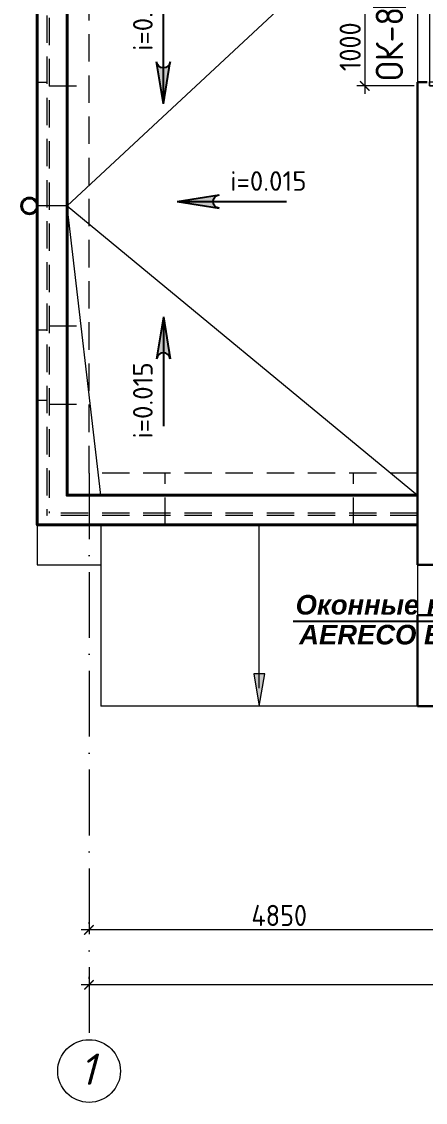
# Model space of a CAD drawing. Header units: millimetres. Extents: x 854812 to 1164625, y 589925 to 823301.
# Drawn here: x 1010885 to 1016034, y 684540 to 698326 of the extents above; entities that cross this region are included whole.
import ezdxf
from ezdxf.enums import TextEntityAlignment as Align

# ---------------------------------------------------------------- set-up
doc = ezdxf.new("R2010")
doc.units = ezdxf.units.MM
for name, pattern in [('ACAD_ISO10W100', [18, 12, -3, 0, -3]), ('JIS_08_15', [17.25, 15, -0.75, 0.75, -0.75]), ('НЕВИДИМАЯX2', [0.75, 0.5, -0.25])]:
    doc.linetypes.add(name, pattern=pattern)
doc.layers.get('Defpoints').update_dxf_attribs({"color": 40})
for name, color, linetype, lineweight in [('АР_Марка_двери', 13, 'Continuous', 9), ('окна', 132, 'Continuous', 18), ('оси', 50, 'JIS_08_15', 9), ('размеры', 215, 'Continuous', 13), ('стены', 172, 'Continuous', 30), ('текст', 7, 'Continuous', 13), ('УКАЗАТЕЛЬ', 6, 'Continuous', 13), ('ФАСАД', 7, 'Continuous', 13)]:
    doc.layers.add(name, color=color, linetype=linetype, lineweight=lineweight)
doc.styles.add('arial', font='isocpeur.ttf')
doc.styles.add('GOST 2.304', font='isocpeur.ttf', dxfattribs={"width": 0.9})
doc.styles.add('Isocpeur', font='isocpeui.ttf')
doc.styles.add('style1', font='arialbi.ttf')
doc.dimstyles.new('1', dxfattribs={"dimscale": 100, "dimtxt": 2.7, "dimasz": 1.2, "dimexe": 1, "dimexo": 1, "dimgap": 0.5, "dimtad": 1, "dimdec": 0, "dimzin": 0, "dimdsep": 46, "dimtxsty": 'GOST 2.304', "dimblk": 'ARCHTICK', "dimcen": 0.09, "dimdle": 1, "dimclrd": 256, "dimclre": 256, "dimclrt": 7, "dimadec": 0, "dimazin": 0, "dimtfac": 1, "dimtdec": 0, "dimtmove": 1, "dimatfit": 3, "dimldrblk": 'ARCHTICK', "dimfxl": 100, "dimtolj": 1, "dimtzin": 0, "dimlwd": 5, "dimlwe": 5, "dimarcsym": 1})

# ---------------------------------------------------------------- blocks, each defined once
blk = doc.blocks.new('ок1000')
at = {"layer": 'окна', "ltscale": 0.1}
for p, q in [((961882, 736532), (961882, 735632)), ((962542, 736582), (962542, 735582))]:
    blk.add_line(p, q, dxfattribs=at)
for points in [[(962092, 735582), (962092, 736582), (962032, 736582), (962032, 735582)], [(962092, 736530), (962092, 736582), (962032, 736582), (962032, 736530)], [(962092, 735634), (962092, 735582), (962032, 735582), (962032, 735634)]]:
    blk.add_lwpolyline(points, close=True, dxfattribs=at)
blk = doc.blocks.new('_ArchTick')
at = {"color": 0, "linetype": 'ByBlock', "const_width": 0.15}
blk.add_lwpolyline([(-0.5, -0.5), (0.5, 0.5)], dxfattribs=at)
blk = doc.blocks.new('*D593')
at = {"layer": 'Defpoints', "color": 0}
for p in [(1011745, 686039), (1011745, 686016), (1028915, 686016)]:
    blk.add_point(p, dxfattribs=at)
at = {"layer": 'размеры', "lineweight": 5}
for p, q in [((1029015, 686039), (1011645, 686039)), ((1011745, 686116), (1011745, 686139)), ((1028915, 686116), (1028915, 686139))]:
    blk.add_line(p, q, dxfattribs=at)
at = {"layer": 'размеры', "lineweight": 5, "xscale": 120, "yscale": 120, "zscale": 120, "rotation": 180}
blk.add_blockref('_ArchTick', (1011745, 686039), dxfattribs=at)
at = {"layer": 'размеры', "lineweight": 5, "xscale": 120, "yscale": 120, "zscale": 120}
blk.add_blockref('_ArchTick', (1028915, 686039), dxfattribs=at)
at = {"layer": 'размеры', "color": 7, "insert": (1020161, 686224), "char_height": 270, "attachment_point": 5, "style": 'GOST 2.304'}
blk.add_mtext('\\A1;17170', dxfattribs=at)
blk = doc.blocks.new('*D602')
at = {"layer": 'Defpoints', "color": 0}
for p in [(1016596, 686839), (1011745, 686739), (1011745, 686716)]:
    blk.add_point(p, dxfattribs=at)
at = {"layer": 'размеры', "lineweight": 5}
for p, q in [((1011745, 686816), (1011745, 686839)), ((1016696, 686739), (1011645, 686739)), ((1016596, 686739), (1016596, 686639))]:
    blk.add_line(p, q, dxfattribs=at)
at = {"layer": 'размеры', "lineweight": 5, "xscale": 120, "yscale": 120, "zscale": 120, "rotation": 180}
blk.add_blockref('_ArchTick', (1011745, 686739), dxfattribs=at)
at = {"layer": 'размеры', "lineweight": 5, "xscale": 120, "yscale": 120, "zscale": 120}
blk.add_blockref('_ArchTick', (1016596, 686739), dxfattribs=at)
at = {"layer": 'размеры', "color": 7, "insert": (1014170, 686924), "char_height": 270, "attachment_point": 5, "style": 'GOST 2.304'}
blk.add_mtext('\\A1;4850', dxfattribs=at)
blk = doc.blocks.new('*D612')
at = {"layer": 'Defpoints', "color": 0, "ltscale": 0.1}
for p in [(1015990, 698505), (1015260, 697505), (1015990, 697505)]:
    blk.add_point(p, dxfattribs=at)
at = {"layer": 'размеры', "lineweight": 5, "ltscale": 0.1}
for p, q in [((1015260, 698605), (1015260, 697405)), ((1015890, 698505), (1015160, 698505)), ((1015890, 697505), (1015160, 697505))]:
    blk.add_line(p, q, dxfattribs=at)
at = {"layer": 'размеры', "lineweight": 5, "ltscale": 0.1, "xscale": 120, "yscale": 120, "zscale": 120}
for p, rotation in [((1015260, 698505), 90), ((1015260, 697505), 270)]:
    blk.add_blockref('_ArchTick', p, dxfattribs=dict(at, rotation=rotation))
at = {"layer": 'размеры', "color": 7, "ltscale": 0.1, "insert": (1015075, 698005), "char_height": 270, "attachment_point": 5, "rotation": 90, "style": 'GOST 2.304'}
blk.add_mtext('\\A1;1000', dxfattribs=at)
blk = doc.blocks.new('СТОК')
h = blk.add_hatch(color=7)
edge = h.paths.add_edge_path()
edge.add_arc((-0.2316, 0), 0.0369, 276.3203, 443.6797)
edge.add_line((-0.2276, 0.0367), (0, 0))
edge.add_line((0, 0), (-0.2276, -0.0367))
at = {"color": 7}
for q in [(-0.5935, 0), (-0.2276, 0.0367), (-0.2276, -0.0367)]:
    blk.add_line((0, 0), q, dxfattribs=at)
blk.add_arc((-0.2316, 0), 0.0369, 276.3203, 83.6797, dxfattribs=at)

msp = doc.modelspace()

# ---------------------------------------------------------------- hatches: boundary and pattern name
at = {"layer": 'текст', "ltscale": 0.1}
h = msp.add_hatch(color=7, dxfattribs=at)
h.dxf.hatch_style = 1
h.paths.add_polyline_path([(1013915.5, 690007.9), (1013844.8, 690007.9), (1013915.5, 689595.1), (1013986.1, 690007.9)])

# ---------------------------------------------------------------- linework, layer by layer
at = {"layer": 'Defpoints', "ltscale": 40}
msp.add_line((1014347.7, 690679.6), (1017619.2, 690679.6), dxfattribs=at)
at = {"layer": 'оси', "color": 7, "linetype": 'ACAD_ISO10W100', "ltscale": 70}
msp.add_line((1011745.4, 692565.1), (1011745.4, 685339.5), dxfattribs=at)
at = {"layer": 'размеры', "ltscale": 0.1}
msp.add_line((1015115.5, 691905.1), (1012715.5, 691905.1), dxfattribs=at)
at = {"layer": 'стены', "lineweight": 20, "ltscale": 0.1}
for p, q in [((1011465.5, 695975.6), (1014825.5, 699105.3)), ((1011465.5, 695975.6), (1011085.5, 695975.6)), ((1011465.5, 695975.6), (1015935.5, 692285.1)), ((1011895.5, 692285.1), (1011465.5, 695975.6))]:
    msp.add_line(p, q, dxfattribs=at)
at = {"layer": 'стены', "ltscale": 0.1}
for p, q in [((1015935.5, 697555.3), (1015935.5, 691395.1)), ((1015935.5, 697555.3), (1016055.5, 697555.3)), ((1015935.5, 692565.1), (1015935.5, 692565.1)), ((1016745.5, 691395.1), (1015935.5, 691395.1)), ((1016745.5, 690755.2), (1015935.5, 690755.2)), ((1015935.5, 690755.2), (1015935.5, 689595.1)), ((1015935.5, 689595.1), (1016745.5, 689595.1))]:
    msp.add_line(p, q, dxfattribs=at)
at = {"layer": 'стены', "color": 44, "lineweight": 40, "ltscale": 0.1, "true_color": 0xab6317}
for points in [[(1015935.5, 691905.1), (1011085.5, 691905.1), (1011085.5, 704825.3), (1014825.5, 704825.3)], [(1015935.5, 692285.1), (1011465.5, 692285.1), (1011465.5, 704445.3), (1014825.5, 704445.3)]]:
    msp.add_lwpolyline(points, dxfattribs=at)
msp.add_circle((1010985.5, 695975.6), 100, dxfattribs=at)
at = {"layer": 'текст', "color": 7, "ltscale": 0.1}
msp.add_lwpolyline([(1013915.5, 689823.9), (1013915.5, 691905.1)], dxfattribs=at)
msp.add_lwpolyline([(1013915.5, 690007.9), (1013844.8, 690007.9), (1013915.5, 689595.1), (1013986.1, 690007.9)], close=True, dxfattribs=at)
msp.add_circle((1013915.5, 691905.1), 15.9, dxfattribs=at)
at = {"layer": 'текст', "color": 7}
msp.add_circle((1011745.4, 684939.5), 400, dxfattribs=at)
at = {"layer": 'УКАЗАТЕЛЬ', "ltscale": 0.1}
for p, q in [((1011085.5, 691905.1), (1011085.5, 691395.1)), ((1011895.5, 691905.1), (1011895.5, 691395.1)), ((1011085.5, 691395.1), (1011895.5, 691395.1)), ((1011895.5, 691395.1), (1011895.5, 689595.1)), ((1015935.5, 691395.1), (1015935.5, 689595.1)), ((1020045.5, 689595.1), (1011895.5, 689595.1))]:
    msp.add_line(p, q, dxfattribs=at)
at = {"layer": 'ФАСАД', "color": 204, "linetype": 'НЕВИДИМАЯX2', "ltscale": 700}
for p, q in [((1011205.5, 704705.3), (1011205.5, 692025.1)), ((1011235.5, 704675.3), (1011235.5, 692055.1)), ((1011745.5, 692565.1), (1011745.5, 699385.1)), ((1011085.5, 697555.3), (1011205.5, 697555.3)), ((1011235.5, 697505.3), (1011745.5, 697505.3)), ((1011235.5, 694445.8), (1011745.5, 694445.8)), ((1011085.5, 694395.8), (1011205.5, 694395.8)), ((1011085.5, 693495.8), (1011205.5, 693495.8)), ((1011235.5, 693445.8), (1011745.5, 693445.8)), ((1015935.5, 692565.1), (1011745.5, 692565.1)), ((1012715.5, 691905.1), (1012715.5, 692565.1)), ((1015115.5, 691905.1), (1015115.5, 692565.1)), ((1015935.5, 692025.1), (1011205.5, 692025.1)), ((1015935.5, 692055.1), (1011235.5, 692055.1))]:
    msp.add_line(p, q, dxfattribs=at)

# ---------------------------------------------------------------- block references
at = {"yscale": 2348.816300061528, "zscale": 2348.816300061528, "rotation": 90}
for p, xscale in [((1012693.2, 697276.9), -2348.816300061528), ((1012693.2, 694559), 2348.816300061528)]:
    msp.add_blockref('СТОК', p, dxfattribs=dict(at, xscale=xscale))
at = {"xscale": -2348.816300061528, "yscale": 2348.816300061528, "zscale": 2348.816300061528}
msp.add_blockref('СТОК', (1012869.8, 696030.4), dxfattribs=at)
at = {"layer": 'размеры'}
msp.add_blockref('ок1000', (54053.5, -38076.5), dxfattribs=at)

# ---------------------------------------------------------------- texts
at = {"layer": 'Defpoints', "ltscale": 40, "style": 'style1'}
for s, p in [('Оконные клапаны', (1014379.6, 690762.6)), ('AERECO ЕММ707', (1014425, 690381))]:
    msp.add_text(s, height=250, dxfattribs=at).set_placement(p)
at = {"layer": 'АР_Марка_двери', "linetype": 'Continuous', "lineweight": 15, "style": 'GOST 2.304', "width": 0.9}
msp.add_text('ОК-8', height=350, rotation=90, dxfattribs=at).set_placement((1015750.1, 698043.4), align=Align.CENTER)
at = {"layer": 'размеры', "char_height": 250, "width": 3657.795, "attachment_point": 5, "rotation": 90, "style": 'arial'}
for insert in [(1012431.2, 698390.8), (1012431.2, 693445.1)]:
    msp.add_mtext('{\\fArial|b0|i0|c0|p34; }i=0.015', dxfattribs=dict(at, insert=insert))
at = {"layer": 'размеры', "insert": (1013983.7, 696292.4), "char_height": 250, "width": 3657.795, "attachment_point": 5, "style": 'arial'}
msp.add_mtext('{\\fArial|b0|i0|c0|p34; }i=0.015', dxfattribs=at)
at = {"layer": 'текст', "color": 7, "style": 'Isocpeur'}
msp.add_text('1', height=400, dxfattribs=at).set_placement((1011725.8, 684763.1), align=Align.CENTER)

# ---------------------------------------------------------------- dimensions: what is measured, and where the dimension line sits
at = {"layer": 'размеры', "ltscale": 0.1}
dim = msp.add_linear_dim(base=(1015259.7, 697505.3), p1=(1015989.7, 698505.3), p2=(1015989.7, 697505.3), angle=90, dimstyle='1', dxfattribs=at)
dim.commit()
dim.dimension.update_dxf_attribs({"geometry": '*D612', "text_midpoint": (1015074.7, 698005.3)})
at = {"layer": 'размеры'}
dim = msp.add_linear_dim(base=(1011745.4, 686739.5), p1=(1016595.5, 686839.5), p2=(1011745.4, 686716.3), angle=180, dimstyle='1', dxfattribs=at)
dim.commit()
dim.dimension.update_dxf_attribs({"geometry": '*D602', "text_midpoint": (1014170.5, 686924.5)})
dim = msp.add_linear_dim(base=(1011745.4, 686039.5), p1=(1028915.5, 686016.3), p2=(1011745.4, 686016.3), angle=180, dimstyle='1', dxfattribs=at)
dim.commit()
dim.dimension.update_dxf_attribs({"geometry": '*D593', "text_midpoint": (1020161.3, 686039.5), "dimtype": 160})

doc.saveas('drawing.dxf')
